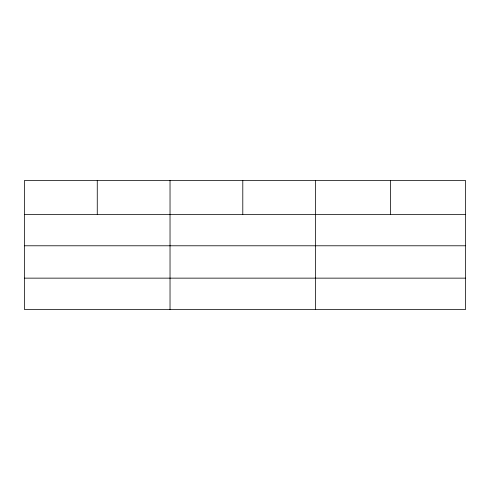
<?xml version="1.0" encoding="UTF-8"?>
<svg xmlns="http://www.w3.org/2000/svg" width="490" height="490" viewBox="0 0 490 490"><rect width="100%" height="100%" fill="white"/><g stroke="black" fill="none" stroke-linecap="round" stroke-linejoin="round"><path stroke-width="0.73" d="M465.5 245.784L465.5 180.449L24.5 180.449L24.5 309.551L465.5 309.551L465.5 245.784L24.5 245.784M24.5 214.375L465.5 214.375M24.5 278.142L465.5 278.142M390.53 180.449L390.53 214.375M315.56 180.449L315.56 309.551M242.795 180.449L242.795 214.375M170.03 180.449L170.03 309.551M97.265 180.449L97.265 214.375"/></g></svg>
